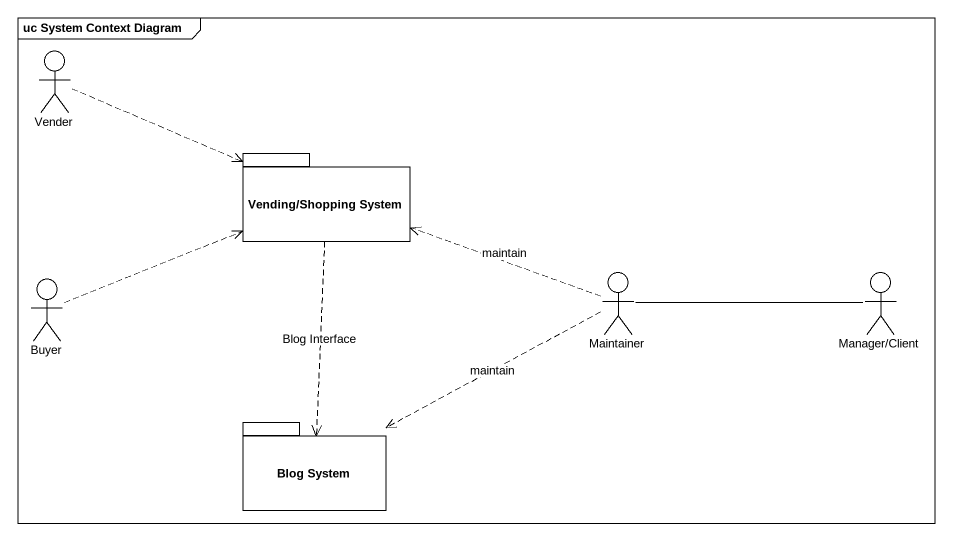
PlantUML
@startuml
mainframe uc System Context Diagram
actor Vender
package "Vending/Shopping System" as Vending_Shopping_System {
}
actor Buyer
actor Maintainer
actor "Manager/Client" as Manager_Client
package "Blog System" as Blog_System {
}
Vender .right.> Vending_Shopping_System
Vending_Shopping_System ..> Blog_System : Blog Interface
Buyer .right.> Vending_Shopping_System
Maintainer .left.> Vending_Shopping_System : maintain
Maintainer .left.> Blog_System : maintain
Manager_Client -left- Maintainer
@enduml
